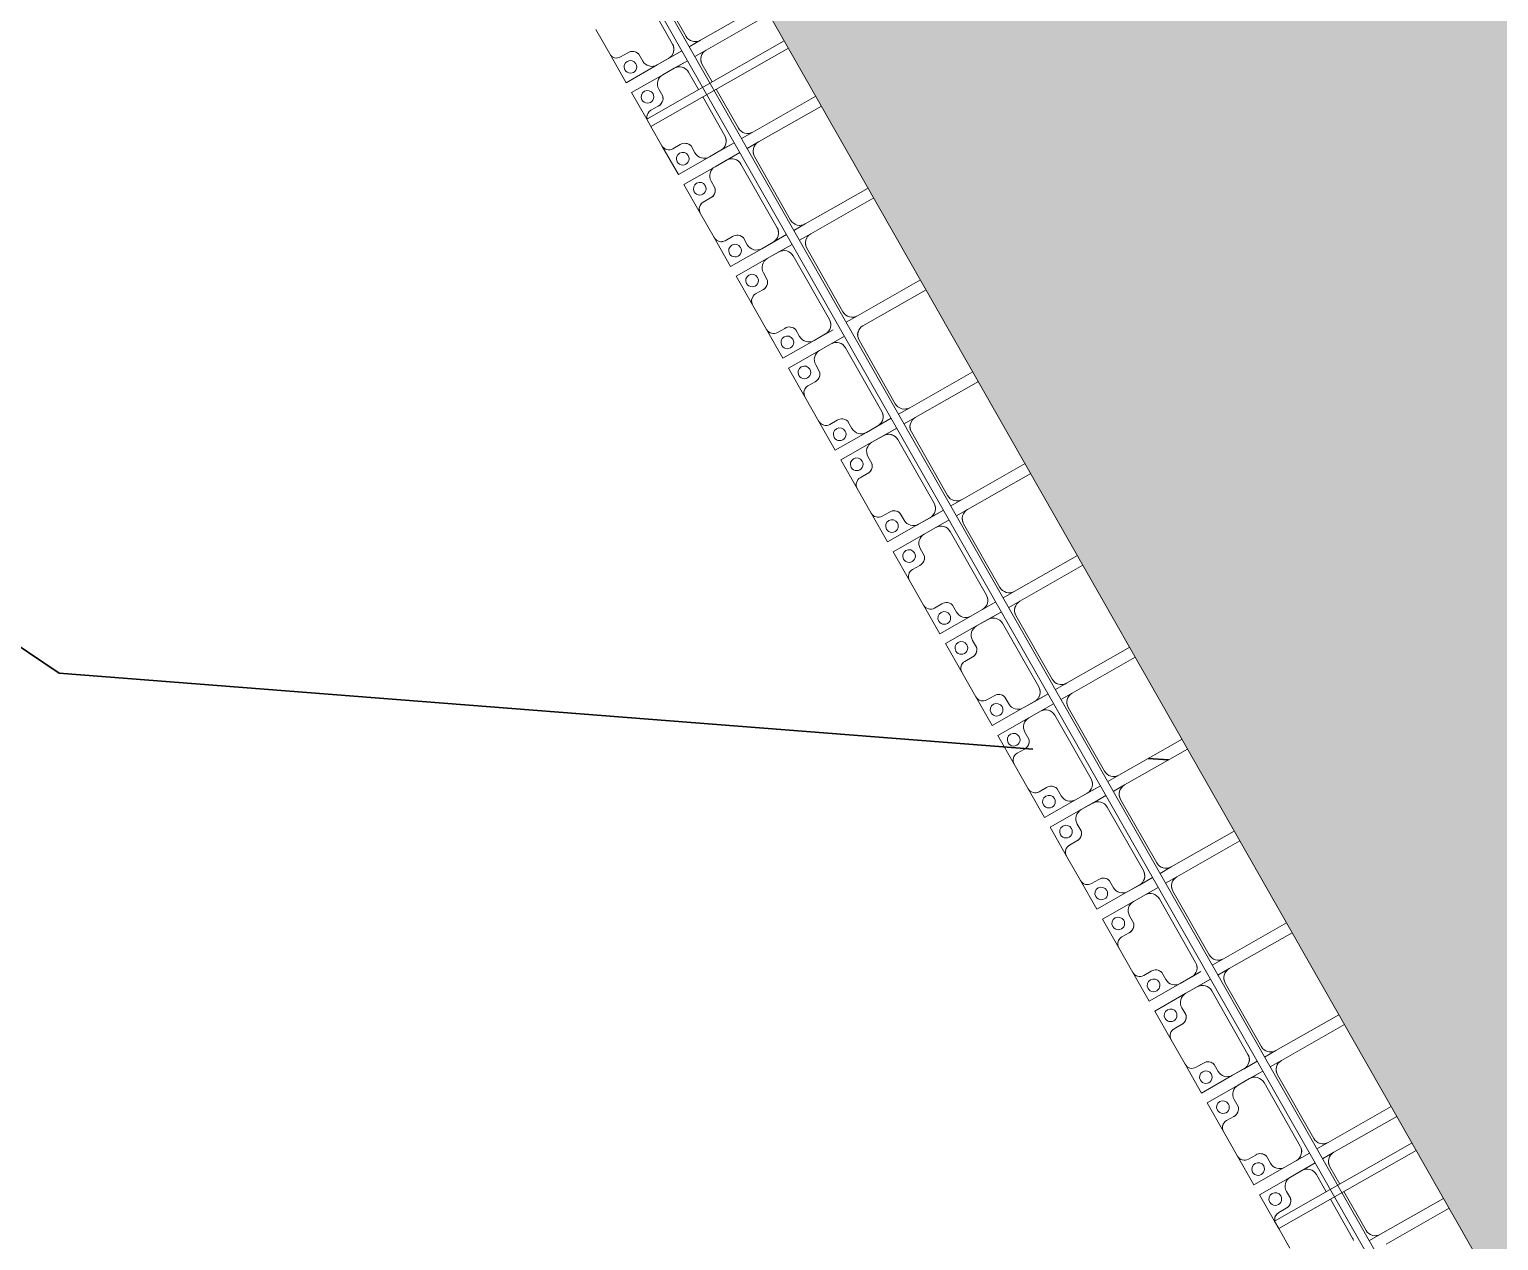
# Model space of a CAD drawing. Header units: millimetres. Extents: x -861324 to 439029, y -308065 to 694685.
# Drawn here: x -194340 to -187390, y -82462 to -76733 of the extents above; entities that cross this region are included whole.
import ezdxf

# ---------------------------------------------------------------- set-up
doc = ezdxf.new("R2010")
doc.units = ezdxf.units.MM
for name, color, linetype, lineweight in [('A-DETL-GENF', 92, 'Continuous', 9), ('A-DETL-THIN', 151, 'Continuous', 9), ('A-GENM', 13, 'Continuous', 9), ('C-TOPO-MAJR', 7, 'Continuous', 35), ('S-BEAM', 12, 'Continuous', 9)]:
    doc.layers.add(name, color=color, linetype=linetype, lineweight=lineweight)

# ---------------------------------------------------------------- blocks, each defined once
blk = doc.blocks.new('Dai phaodi lai - DẢI PHAO ĐI LẠI-25020-BỐ TRÍ BÈ PIN HỒ BẢN MÒNG')
at = {"layer": 'A-GENM', "color": 7}
for p, q in [((68776.8, 0), (68776.8, -343.3)), ((69223.2, -343.3), (69223.2, 0)), ((70276.8, 0), (70276.8, -343.3)), ((70723.2, -343.3), (70723.2, 0)), ((71776.8, 0), (71776.8, -343.3)), ((72223.2, -343.3), (72223.2, 0)), ((72276.8, 0), (72276.8, -343.3)), ((73723.2, -343.3), (73723.2, 0)), ((68223.2, -343.3), (68223.2, 0)), ((68276.8, 0), (68276.8, -343.3)), ((68723.2, -343.3), (68723.2, 0)), ((69276.8, 0), (69276.8, -343.3)), ((69723.2, -343.3), (69723.2, 0)), ((69776.8, 0), (69776.8, -343.3)), ((70223.2, -343.3), (70223.2, 0)), ((70776.8, 0), (70776.8, -343.3)), ((71223.2, -343.3), (71223.2, 0)), ((71276.8, 0), (71276.8, -343.3)), ((71723.2, -343.3), (71723.2, 0)), ((72723.2, -343.3), (72723.2, 0)), ((72776.8, 0), (72776.8, -343.3)), ((73223.2, -343.3), (73223.2, 0)), ((73276.8, 0), (73276.8, -343.3)), ((73776.8, 0), (73776.8, -343.3)), ((74223.2, -343.3), (74223.2, 0)), ((74276.8, 0), (74276.8, -343.3)), ((74723.2, -343.3), (74723.2, 0)), ((74776.8, 0), (74776.8, -343.3)), ((68223.2, -343.3), (68223.2, -404.5)), ((68276.8, -404.5), (68276.8, -343.3)), ((68723.2, -343.3), (68723.2, -404.5)), ((68776.8, -404.5), (68776.8, -343.3)), ((69223.2, -343.3), (69223.2, -404.5)), ((69276.8, -404.5), (69276.8, -343.3)), ((69723.2, -343.3), (69723.2, -404.5)), ((70223.2, -343.3), (70223.2, -404.5)), ((70276.8, -404.5), (70276.8, -343.3)), ((70723.2, -343.3), (70723.2, -404.5)), ((70776.8, -404.5), (70776.8, -343.3)), ((71223.2, -343.3), (71223.2, -404.5)), ((71276.8, -404.5), (71276.8, -343.3)), ((71723.2, -343.3), (71723.2, -404.5)), ((71776.8, -404.5), (71776.8, -343.3)), ((72223.2, -343.3), (72223.2, -404.5)), ((72276.8, -404.5), (72276.8, -343.3)), ((72723.2, -343.3), (72723.2, -404.5)), ((72776.8, -404.5), (72776.8, -343.3)), ((73223.2, -343.3), (73223.2, -404.5)), ((73276.8, -404.5), (73276.8, -343.3)), ((73723.2, -343.3), (73723.2, -404.5)), ((73776.8, -404.5), (73776.8, -343.3)), ((74223.2, -343.3), (74223.2, -404.5)), ((74276.8, -404.5), (74276.8, -343.3)), ((74723.2, -343.3), (74723.2, -403.3)), ((67826.8, -393.3), (68173.2, -393.3)), ((68326.8, -393.3), (68421.5, -393.3)), ((68461.5, -393.3), (68673.2, -393.3)), ((68826.8, -393.3), (69173.2, -393.3)), ((69326.8, -393.3), (69673.2, -393.3)), ((69826.8, -393.3), (70173.2, -393.3)), ((70326.8, -393.3), (70673.2, -393.3)), ((70826.8, -393.3), (71173.2, -393.3)), ((71326.8, -393.3), (71673.2, -393.3)), ((71826.8, -393.3), (72173.2, -393.3)), ((72326.8, -393.3), (72673.2, -393.3)), ((72826.8, -393.3), (73173.2, -393.3)), ((73326.8, -393.3), (73673.2, -393.3)), ((73826.8, -393.3), (74173.2, -393.3)), ((74326.8, -393.3), (74421.5, -393.3)), ((74461.5, -393.3), (74673.2, -393.3)), ((68173.2, -466.7), (67826.8, -466.7)), ((68223.2, -444.5), (68223.2, -516.7)), ((68276.8, -516.7), (68276.8, -444.5)), ((68421.5, -466.7), (68326.8, -466.7)), ((68673.2, -466.7), (68461.5, -466.7)), ((68723.2, -444.5), (68723.2, -516.7)), ((68776.8, -516.7), (68776.8, -444.5)), ((69173.2, -466.7), (68826.8, -466.7)), ((69223.2, -444.5), (69223.2, -516.7)), ((69276.8, -516.7), (69276.8, -444.5)), ((69673.2, -466.7), (69326.8, -466.7)), ((69776.8, -516.7), (69776.8, -444.5)), ((70173.2, -466.7), (69826.8, -466.7)), ((70223.2, -444.5), (70223.2, -516.7)), ((70276.8, -516.7), (70276.8, -444.5)), ((70673.2, -466.7), (70326.8, -466.7)), ((70723.2, -444.5), (70723.2, -516.7)), ((70776.8, -516.7), (70776.8, -444.5)), ((71173.2, -466.7), (70826.8, -466.7)), ((71223.2, -444.5), (71223.2, -516.7)), ((71276.8, -516.7), (71276.8, -444.5)), ((71673.2, -466.7), (71326.8, -466.7)), ((71723.2, -444.5), (71723.2, -516.7)), ((71776.8, -516.7), (71776.8, -444.5)), ((72173.2, -466.7), (71826.8, -466.7)), ((72223.2, -444.5), (72223.2, -516.7)), ((72276.8, -516.7), (72276.8, -444.5)), ((72673.2, -466.7), (72326.8, -466.7)), ((72723.2, -444.5), (72723.2, -516.7)), ((72776.8, -516.7), (72776.8, -444.5)), ((73173.2, -466.7), (72826.8, -466.7)), ((73223.2, -466.4), (73223.2, -516.7)), ((73276.8, -516.7), (73276.8, -444.5)), ((73673.2, -466.7), (73326.8, -466.7)), ((73723.2, -444.5), (73723.2, -516.7)), ((73776.8, -516.7), (73776.8, -444.5)), ((74173.2, -466.7), (73826.8, -466.7)), ((74223.2, -444.5), (74223.2, -516.7)), ((74276.8, -516.7), (74276.8, -444.5)), ((74421.5, -466.7), (74326.8, -466.7)), ((74673.2, -466.7), (74461.5, -466.7)), ((68223.2, -579.3), (68223.2, -516.7)), ((68276.8, -516.7), (68276.8, -579.3)), ((68723.2, -579.3), (68723.2, -516.7)), ((68776.8, -516.7), (68776.8, -579.3)), ((69223.2, -579.3), (69223.2, -516.7)), ((69276.8, -516.7), (69276.8, -579.3)), ((69723.2, -579.3), (69723.2, -516.7)), ((69776.8, -516.7), (69776.8, -579.3)), ((70223.2, -579.3), (70223.2, -516.7)), ((70276.8, -516.7), (70276.8, -579.3)), ((70723.2, -579.3), (70723.2, -516.7)), ((70776.8, -516.7), (70776.8, -579.3)), ((71223.2, -579.3), (71223.2, -516.7)), ((71276.8, -516.7), (71276.8, -579.3)), ((71723.2, -579.3), (71723.2, -516.7)), ((71776.8, -516.7), (71776.8, -579.3)), ((72223.2, -579.3), (72223.2, -516.7)), ((72276.8, -516.7), (72276.8, -579.3)), ((72723.2, -579.3), (72723.2, -516.7)), ((72776.8, -516.7), (72776.8, -579.3)), ((73223.2, -579.3), (73223.2, -516.7)), ((73276.8, -516.7), (73276.8, -579.3)), ((73723.2, -579.3), (73723.2, -516.7)), ((73776.8, -516.7), (73776.8, -579.3)), ((74223.2, -579.3), (74223.2, -516.7)), ((74276.8, -516.7), (74276.8, -579.3)), ((68104.9, -710.4), (68104.9, -670.7)), ((68135.7, -629.3), (68173.2, -629.3)), ((68326.8, -629.3), (68364.3, -629.3)), ((68395.1, -670.7), (68395.1, -710.4)), ((68604.9, -710.4), (68604.9, -670.7)), ((68635.7, -629.3), (68673.2, -629.3)), ((68826.8, -629.3), (68864.3, -629.3)), ((68895.1, -670.7), (68895.1, -710.4)), ((69104.9, -710.4), (69104.9, -670.7)), ((69135.7, -629.3), (69173.2, -629.3)), ((69326.8, -629.3), (69364.3, -629.3)), ((69395.1, -670.7), (69395.1, -710.4)), ((69604.9, -710.4), (69604.9, -670.7)), ((69635.8, -629.3), (69673.2, -629.3)), ((69826.8, -629.3), (69864.3, -629.3)), ((69895.1, -670.7), (69895.1, -710.4)), ((70104.9, -710.4), (70104.9, -670.7)), ((70135.7, -629.3), (70173.2, -629.3)), ((70326.8, -629.3), (70364.3, -629.3)), ((70395.1, -670.7), (70395.1, -710.4)), ((70604.9, -710.4), (70604.9, -670.7)), ((70635.7, -629.3), (70673.2, -629.3)), ((70826.8, -629.3), (70864.3, -629.3)), ((70895.1, -670.7), (70895.1, -710.4)), ((71104.9, -710.4), (71104.9, -670.7)), ((71135.7, -629.3), (71173.2, -629.3)), ((71326.8, -629.3), (71364.3, -629.3)), ((71395.1, -670.7), (71395.1, -710.4)), ((71604.9, -710.4), (71604.9, -670.7)), ((71635.7, -629.3), (71673.2, -629.3)), ((71826.8, -629.3), (71864.3, -629.3)), ((71895.1, -670.7), (71895.1, -710.4)), ((72104.9, -710.4), (72104.9, -670.7)), ((72135.7, -629.3), (72173.2, -629.3)), ((72326.8, -629.3), (72364.3, -629.3)), ((72395.1, -670.7), (72395.1, -710.4)), ((72604.9, -710.4), (72604.9, -670.7)), ((72635.7, -629.3), (72673.2, -629.3)), ((72826.8, -629.3), (72864.3, -629.3)), ((72895.1, -670.7), (72895.1, -710.4)), ((73104.9, -710.4), (73104.9, -670.7)), ((73135.7, -629.3), (73173.2, -629.3)), ((73326.8, -629.3), (73364.3, -629.3)), ((73395.1, -670.7), (73395.1, -710.4)), ((73604.9, -710.4), (73604.9, -670.7)), ((73635.7, -629.3), (73673.2, -629.3)), ((73826.8, -629.3), (73864.3, -629.3)), ((73895.1, -670.7), (73895.1, -710.4)), ((74104.9, -710.4), (74104.9, -670.7)), ((74135.7, -629.3), (74173.2, -629.3)), ((74326.8, -629.3), (74364.3, -629.3)), ((74395.1, -670.7), (74395.1, -710.4)), ((67933.1, -748.4), (68066.9, -748.4)), ((68461.5, -748.4), (68566.9, -748.4)), ((68933.1, -748.4), (69066.9, -748.4)), ((69433.1, -748.4), (69566.9, -748.4)), ((69933.1, -748.4), (70066.9, -748.4)), ((70433.1, -748.4), (70566.9, -748.4)), ((70933.1, -748.4), (71066.9, -748.4)), ((71433.1, -748.4), (71566.9, -748.4)), ((71933.1, -748.4), (72066.9, -748.4)), ((72433.1, -748.4), (72566.9, -748.4)), ((72933.1, -748.4), (73066.9, -748.4)), ((73433.1, -748.4), (73566.9, -748.4)), ((73933.1, -748.4), (74066.9, -748.4)), ((74461.5, -748.4), (74566.9, -748.4))]:
    blk.add_line(p, q, dxfattribs=at)
at = {"layer": 'A-GENM', "color": 9}
for p, q in [((68223.2, -343.3), (68223.2, -404.5)), ((68276.8, -404.5), (68276.8, -343.3)), ((68723.2, -343.3), (68723.2, -404.5)), ((68776.8, -404.5), (68776.8, -343.3)), ((69223.2, -343.3), (69223.2, -404.5)), ((69276.8, -404.5), (69276.8, -343.3)), ((69723.2, -343.3), (69723.2, -404.5)), ((70223.2, -343.3), (70223.2, -404.5)), ((70276.8, -404.5), (70276.8, -343.3)), ((70723.2, -343.3), (70723.2, -404.5)), ((70776.8, -404.5), (70776.8, -343.3)), ((71223.2, -343.3), (71223.2, -404.5)), ((71276.8, -404.5), (71276.8, -343.3)), ((71723.2, -343.3), (71723.2, -404.5)), ((71776.8, -404.5), (71776.8, -343.3)), ((72223.2, -343.3), (72223.2, -404.5)), ((72276.8, -404.5), (72276.8, -343.3)), ((72723.2, -343.3), (72723.2, -404.5)), ((72776.8, -404.5), (72776.8, -343.3)), ((73223.2, -343.3), (73223.2, -404.5)), ((73276.8, -404.5), (73276.8, -343.3)), ((73723.2, -343.3), (73723.2, -404.5)), ((73776.8, -404.5), (73776.8, -343.3)), ((74223.2, -343.3), (74223.2, -404.5)), ((74276.8, -404.5), (74276.8, -343.3)), ((74723.2, -343.3), (74723.2, -403.3)), ((68223.2, -444.5), (68223.2, -579.3)), ((68276.8, -579.3), (68276.8, -444.5)), ((68723.2, -444.5), (68723.2, -579.3)), ((68776.8, -579.3), (68776.8, -444.5)), ((69223.2, -444.5), (69223.2, -579.3)), ((69276.8, -579.3), (69276.8, -444.5)), ((69723.2, -475.7), (69723.2, -579.3)), ((69776.8, -579.3), (69776.8, -444.5)), ((70223.2, -444.5), (70223.2, -579.3)), ((70276.8, -579.3), (70276.8, -444.5)), ((70723.2, -444.5), (70723.2, -579.3)), ((70776.8, -579.3), (70776.8, -444.5)), ((71223.2, -444.5), (71223.2, -579.3)), ((71276.8, -579.3), (71276.8, -444.5)), ((71723.2, -444.5), (71723.2, -579.3)), ((71776.8, -579.3), (71776.8, -444.5)), ((72223.2, -444.5), (72223.2, -579.3)), ((72276.8, -579.3), (72276.8, -444.5)), ((72723.2, -444.5), (72723.2, -579.3)), ((72776.8, -579.3), (72776.8, -444.5)), ((73223.2, -466.4), (73223.2, -579.3)), ((73276.8, -579.3), (73276.8, -444.5)), ((73723.2, -444.5), (73723.2, -579.3)), ((73776.8, -579.3), (73776.8, -444.5)), ((74223.2, -444.5), (74223.2, -579.3)), ((74276.8, -579.3), (74276.8, -444.5)), ((68223.2, -579.3), (68223.2, -748.4)), ((68223.2, -748.4), (68223.2, -579.3)), ((68276.8, -748.4), (68276.8, -579.3)), ((68276.8, -579.3), (68276.8, -748.4)), ((68723.2, -579.3), (68723.2, -748.4)), ((68723.2, -748.4), (68723.2, -579.3)), ((68776.8, -748.4), (68776.8, -579.3)), ((68776.8, -579.3), (68776.8, -748.4)), ((69223.2, -579.3), (69223.2, -748.4)), ((69223.2, -748.4), (69223.2, -579.3)), ((69276.8, -748.4), (69276.8, -579.3)), ((69276.8, -579.3), (69276.8, -748.4)), ((69723.2, -579.3), (69723.2, -748.4)), ((69723.2, -748.4), (69723.2, -579.3)), ((69776.8, -748.4), (69776.8, -579.3)), ((69776.8, -579.3), (69776.8, -748.4)), ((70223.2, -579.3), (70223.2, -748.4)), ((70223.2, -748.4), (70223.2, -579.3)), ((70276.8, -748.4), (70276.8, -579.3)), ((70276.8, -579.3), (70276.8, -748.4)), ((70723.2, -579.3), (70723.2, -748.4)), ((70723.2, -748.4), (70723.2, -579.3)), ((70776.8, -748.4), (70776.8, -579.3)), ((70776.8, -579.3), (70776.8, -748.4)), ((71223.2, -579.3), (71223.2, -748.4)), ((71223.2, -748.4), (71223.2, -579.3)), ((71276.8, -748.4), (71276.8, -579.3)), ((71276.8, -579.3), (71276.8, -748.4)), ((71723.2, -579.3), (71723.2, -748.4)), ((71723.2, -748.4), (71723.2, -579.3)), ((71776.8, -748.4), (71776.8, -579.3)), ((71776.8, -579.3), (71776.8, -748.4)), ((72223.2, -579.3), (72223.2, -748.4)), ((72223.2, -748.4), (72223.2, -579.3)), ((72276.8, -748.4), (72276.8, -579.3)), ((72276.8, -579.3), (72276.8, -748.4)), ((72723.2, -579.3), (72723.2, -748.4)), ((72723.2, -748.4), (72723.2, -579.3)), ((72776.8, -748.4), (72776.8, -579.3)), ((72776.8, -579.3), (72776.8, -748.4)), ((73223.2, -579.3), (73223.2, -748.4)), ((73223.2, -748.4), (73223.2, -579.3)), ((73276.8, -748.4), (73276.8, -579.3)), ((73276.8, -579.3), (73276.8, -748.4)), ((73723.2, -579.3), (73723.2, -748.4)), ((73723.2, -748.4), (73723.2, -579.3)), ((73776.8, -748.4), (73776.8, -579.3)), ((73776.8, -579.3), (73776.8, -748.4)), ((74223.2, -579.3), (74223.2, -748.4)), ((74223.2, -748.4), (74223.2, -579.3)), ((74276.8, -748.4), (74276.8, -579.3)), ((74276.8, -579.3), (74276.8, -748.4)), ((68104.9, -670.7), (68104.9, -710.4)), ((68104.9, -670.7), (68104.9, -710.4)), ((68104.9, -710.4), (68104.9, -670.7)), ((68173.2, -629.3), (68135.7, -629.3)), ((68173.2, -629.3), (68135.7, -629.3)), ((68135.7, -629.3), (68173.2, -629.3)), ((68364.3, -629.3), (68326.8, -629.3)), ((68364.3, -629.3), (68326.8, -629.3)), ((68326.8, -629.3), (68364.3, -629.3)), ((68604.9, -670.7), (68604.9, -710.4)), ((68604.9, -670.7), (68604.9, -710.4)), ((68604.9, -710.4), (68604.9, -670.7)), ((68673.2, -629.3), (68635.7, -629.3)), ((68673.2, -629.3), (68635.7, -629.3)), ((68635.7, -629.3), (68673.2, -629.3)), ((68864.3, -629.3), (68826.8, -629.3)), ((68864.3, -629.3), (68826.8, -629.3)), ((68826.8, -629.3), (68864.3, -629.3)), ((69104.9, -670.7), (69104.9, -710.4)), ((69104.9, -670.7), (69104.9, -710.4)), ((69104.9, -710.4), (69104.9, -670.7)), ((69173.2, -629.3), (69135.7, -629.3)), ((69173.2, -629.3), (69135.7, -629.3)), ((69135.7, -629.3), (69173.2, -629.3)), ((69364.3, -629.3), (69326.8, -629.3)), ((69364.3, -629.3), (69326.8, -629.3)), ((69326.8, -629.3), (69364.3, -629.3)), ((69604.9, -683.5), (69604.9, -710.4)), ((69604.9, -683.5), (69604.9, -710.4)), ((69604.9, -710.4), (69604.9, -683.5)), ((69673.2, -629.3), (69635.8, -629.3)), ((69673.2, -629.3), (69635.8, -629.3)), ((69635.8, -629.3), (69673.2, -629.3)), ((69864.3, -629.3), (69826.8, -629.3)), ((69864.3, -629.3), (69826.8, -629.3)), ((69826.8, -629.3), (69864.3, -629.3)), ((70104.9, -670.7), (70104.9, -710.4)), ((70104.9, -670.7), (70104.9, -710.4)), ((70104.9, -710.4), (70104.9, -670.7)), ((70173.2, -629.3), (70135.7, -629.3)), ((70173.2, -629.3), (70135.7, -629.3)), ((70135.7, -629.3), (70173.2, -629.3)), ((70364.3, -629.3), (70326.8, -629.3)), ((70364.3, -629.3), (70326.8, -629.3)), ((70326.8, -629.3), (70364.3, -629.3)), ((70604.9, -670.7), (70604.9, -710.4)), ((70604.9, -670.7), (70604.9, -710.4)), ((70604.9, -710.4), (70604.9, -670.7)), ((70673.2, -629.3), (70635.7, -629.3)), ((70673.2, -629.3), (70635.7, -629.3)), ((70635.7, -629.3), (70673.2, -629.3)), ((70864.3, -629.3), (70826.8, -629.3)), ((70864.3, -629.3), (70826.8, -629.3)), ((70826.8, -629.3), (70864.3, -629.3)), ((71104.9, -670.7), (71104.9, -710.4)), ((71104.9, -670.7), (71104.9, -710.4)), ((71104.9, -710.4), (71104.9, -670.7)), ((71173.2, -629.3), (71135.7, -629.3)), ((71173.2, -629.3), (71135.7, -629.3)), ((71135.7, -629.3), (71173.2, -629.3)), ((71364.3, -629.3), (71326.8, -629.3)), ((71364.3, -629.3), (71326.8, -629.3)), ((71326.8, -629.3), (71364.3, -629.3)), ((71604.9, -670.7), (71604.9, -710.4)), ((71604.9, -670.7), (71604.9, -710.4)), ((71604.9, -710.4), (71604.9, -670.7)), ((71673.2, -629.3), (71635.7, -629.3)), ((71673.2, -629.3), (71635.7, -629.3)), ((71635.7, -629.3), (71673.2, -629.3)), ((71864.3, -629.3), (71826.8, -629.3)), ((71864.3, -629.3), (71826.8, -629.3)), ((71826.8, -629.3), (71864.3, -629.3)), ((72104.9, -670.7), (72104.9, -710.4)), ((72104.9, -670.7), (72104.9, -710.4)), ((72104.9, -710.4), (72104.9, -670.7)), ((72173.2, -629.3), (72135.7, -629.3)), ((72173.2, -629.3), (72135.7, -629.3)), ((72135.7, -629.3), (72173.2, -629.3)), ((72364.3, -629.3), (72326.8, -629.3)), ((72364.3, -629.3), (72326.8, -629.3)), ((72326.8, -629.3), (72364.3, -629.3)), ((72604.9, -670.7), (72604.9, -710.4)), ((72604.9, -670.7), (72604.9, -710.4)), ((72604.9, -710.4), (72604.9, -670.7)), ((72673.2, -629.3), (72635.7, -629.3)), ((72673.2, -629.3), (72635.7, -629.3)), ((72635.7, -629.3), (72673.2, -629.3)), ((72864.3, -629.3), (72826.8, -629.3)), ((72864.3, -629.3), (72826.8, -629.3)), ((72826.8, -629.3), (72864.3, -629.3)), ((73104.9, -670.7), (73104.9, -710.4)), ((73104.9, -670.7), (73104.9, -710.4)), ((73104.9, -710.4), (73104.9, -670.7)), ((73173.2, -629.3), (73135.7, -629.3)), ((73173.2, -629.3), (73135.7, -629.3)), ((73135.7, -629.3), (73173.2, -629.3)), ((73364.3, -629.3), (73326.8, -629.3)), ((73364.3, -629.3), (73326.8, -629.3)), ((73326.8, -629.3), (73364.3, -629.3)), ((73604.9, -683.8), (73604.9, -710.4)), ((73604.9, -683.8), (73604.9, -710.4)), ((73604.9, -710.4), (73604.9, -683.8)), ((73673.2, -629.3), (73635.7, -629.3)), ((73673.2, -629.3), (73635.7, -629.3)), ((73635.7, -629.3), (73673.2, -629.3)), ((73864.3, -629.3), (73826.8, -629.3)), ((73864.3, -629.3), (73826.8, -629.3)), ((73826.8, -629.3), (73864.3, -629.3)), ((74104.9, -670.7), (74104.9, -710.4)), ((74104.9, -670.7), (74104.9, -710.4)), ((74104.9, -710.4), (74104.9, -670.7)), ((74173.2, -629.3), (74135.7, -629.3)), ((74173.2, -629.3), (74135.7, -629.3)), ((74135.7, -629.3), (74173.2, -629.3)), ((74364.3, -629.3), (74326.8, -629.3)), ((74364.3, -629.3), (74326.8, -629.3)), ((74326.8, -629.3), (74364.3, -629.3)), ((68223.2, -748.4), (68066.9, -748.4)), ((68066.9, -748.4), (68223.2, -748.4)), ((68421.5, -748.4), (68276.8, -748.4)), ((68276.8, -748.4), (68421.5, -748.4)), ((68723.2, -748.4), (68566.9, -748.4)), ((68566.9, -748.4), (68723.2, -748.4)), ((68933.1, -748.4), (68776.8, -748.4)), ((68776.8, -748.4), (68933.1, -748.4)), ((69223.2, -748.4), (69066.9, -748.4)), ((69066.9, -748.4), (69223.2, -748.4)), ((69433.1, -748.4), (69276.8, -748.4)), ((69276.8, -748.4), (69433.1, -748.4)), ((69723.2, -748.4), (69566.9, -748.4)), ((69566.9, -748.4), (69723.2, -748.4)), ((69933.1, -748.4), (69776.8, -748.4)), ((69776.8, -748.4), (69933.1, -748.4)), ((70223.2, -748.4), (70066.9, -748.4)), ((70066.9, -748.4), (70223.2, -748.4)), ((70433.1, -748.4), (70276.8, -748.4)), ((70276.8, -748.4), (70433.1, -748.4)), ((70723.2, -748.4), (70566.9, -748.4)), ((70566.9, -748.4), (70723.2, -748.4)), ((70933.1, -748.4), (70776.8, -748.4)), ((70776.8, -748.4), (70933.1, -748.4)), ((71223.2, -748.4), (71066.9, -748.4)), ((71066.9, -748.4), (71223.2, -748.4)), ((71433.1, -748.4), (71276.8, -748.4)), ((71276.8, -748.4), (71433.1, -748.4)), ((71723.2, -748.4), (71566.9, -748.4)), ((71566.9, -748.4), (71723.2, -748.4)), ((71933.1, -748.4), (71776.8, -748.4)), ((71776.8, -748.4), (71933.1, -748.4)), ((72223.2, -748.4), (72066.9, -748.4)), ((72066.9, -748.4), (72223.2, -748.4)), ((72433.1, -748.4), (72276.8, -748.4)), ((72276.8, -748.4), (72433.1, -748.4)), ((72723.2, -748.4), (72566.9, -748.4)), ((72566.9, -748.4), (72723.2, -748.4)), ((72933.1, -748.4), (72776.8, -748.4)), ((72776.8, -748.4), (72933.1, -748.4)), ((73223.2, -748.4), (73066.9, -748.4)), ((73066.9, -748.4), (73223.2, -748.4)), ((73433.1, -748.4), (73276.8, -748.4)), ((73276.8, -748.4), (73433.1, -748.4)), ((73723.2, -748.4), (73566.9, -748.4)), ((73566.9, -748.4), (73723.2, -748.4)), ((73933.1, -748.4), (73776.8, -748.4)), ((73776.8, -748.4), (73933.1, -748.4)), ((74223.2, -748.4), (74066.9, -748.4)), ((74066.9, -748.4), (74223.2, -748.4)), ((74421.5, -748.4), (74276.8, -748.4)), ((74276.8, -748.4), (74421.5, -748.4))]:
    blk.add_line(p, q, dxfattribs=at)
at = {"layer": 'A-GENM', "color": 7}
for centre, radius, start, end in [((68173.2, -343.3), 50, 270, 0), ((68173.2, -343.3), 50, 300, 0), ((68326.8, -343.3), 50, 180, 270), ((68673.2, -343.3), 50, 270, 0), ((68673.2, -343.3), 50, 300, 0), ((68826.8, -343.3), 50, 180, 270), ((69173.2, -343.3), 50, 270, 0), ((69173.2, -343.3), 50, 300, 0), ((69326.8, -343.3), 50, 180, 270), ((69673.2, -343.3), 50, 270, 0), ((69673.2, -343.3), 50, 300, 0), ((69826.8, -343.3), 50, 180, 270), ((70173.2, -343.3), 50, 270, 0), ((70173.2, -343.3), 50, 300, 0), ((70326.8, -343.3), 50, 180, 270), ((70673.2, -343.3), 50, 270, 0), ((70673.2, -343.3), 50, 300, 0), ((70826.8, -343.3), 50, 180, 270), ((71173.2, -343.3), 50, 270, 0), ((71173.2, -343.3), 50, 300, 0), ((71326.8, -343.3), 50, 180, 270), ((71673.2, -343.3), 50, 270, 0), ((71673.2, -343.3), 50, 300, 0), ((71826.8, -343.3), 50, 180, 270), ((72173.2, -343.3), 50, 270, 0), ((72173.2, -343.3), 50, 300, 0), ((72326.8, -343.3), 50, 180, 270), ((72673.2, -343.3), 50, 270, 0), ((72673.2, -343.3), 50, 300, 0), ((72826.8, -343.3), 50, 180, 270), ((73173.2, -343.3), 50, 270, 0), ((73173.2, -343.3), 50, 300, 0), ((73326.8, -343.3), 50, 180, 270), ((73673.2, -343.3), 50, 270, 0), ((73673.2, -343.3), 50, 300, 0), ((73826.8, -343.3), 50, 180, 270), ((74173.2, -343.3), 50, 270, 0), ((74173.2, -343.3), 50, 300, 0), ((74326.8, -343.3), 50, 180, 270), ((74673.2, -343.3), 50, 270, 0), ((74673.2, -343.3), 50, 300, 0), ((68326.8, -343.3), 50, 210, 270), ((68826.8, -343.3), 50, 210, 270), ((69326.8, -343.3), 50, 210, 270), ((69826.8, -343.3), 50, 211.01962, 270), ((70326.8, -343.3), 50, 210, 270), ((70826.8, -343.3), 50, 210, 270), ((71326.8, -343.3), 50, 210, 270), ((71826.8, -343.3), 50, 210, 270), ((72326.8, -343.3), 50, 210, 270), ((72826.8, -343.3), 50, 210, 270), ((73326.8, -343.3), 50, 210, 270), ((73826.8, -343.3), 50, 210, 270), ((74326.8, -343.3), 50, 210, 270), ((68173.2, -516.7), 50, 360, 90), ((68173.2, -516.7), 50, 30, 90), ((68326.8, -516.7), 50, 90, 180), ((68326.8, -516.7), 50, 120, 180), ((68673.2, -516.7), 50, 360, 90), ((68673.2, -516.7), 50, 30, 90), ((68826.8, -516.7), 50, 90, 180), ((68826.8, -516.7), 50, 120, 180), ((69173.2, -516.7), 50, 360, 90), ((69173.2, -516.7), 50, 30, 90), ((69326.8, -516.7), 50, 90, 180), ((69326.8, -516.7), 50, 120, 180), ((69673.2, -516.7), 50, 360, 90), ((69673.2, -516.7), 50, 30, 90), ((69826.8, -516.7), 50, 90, 180), ((69826.8, -516.7), 50, 120, 180), ((70173.2, -516.7), 50, 360, 90), ((70173.2, -516.7), 50, 30, 90), ((70326.8, -516.7), 50, 90, 180), ((70326.8, -516.7), 50, 120, 180), ((70673.2, -516.7), 50, 360, 90), ((70673.2, -516.7), 50, 30, 90), ((70826.8, -516.7), 50, 90, 180), ((70826.8, -516.7), 50, 120, 180), ((71173.2, -516.7), 50, 360, 90), ((71173.2, -516.7), 50, 30, 90), ((71326.8, -516.7), 50, 90, 180), ((71326.8, -516.7), 50, 120, 180), ((71673.2, -516.7), 50, 360, 90), ((71673.2, -516.7), 50, 30, 90), ((71826.8, -516.7), 50, 90, 180), ((71826.8, -516.7), 50, 120, 180), ((72173.2, -516.7), 50, 360, 90), ((72173.2, -516.7), 50, 30, 90), ((72326.8, -516.7), 50, 90, 180), ((72326.8, -516.7), 50, 120, 180), ((72673.2, -516.7), 50, 360, 90), ((72673.2, -516.7), 50, 30, 90), ((72826.8, -516.7), 50, 90, 180), ((72826.8, -516.7), 50, 120, 180), ((73173.2, -516.7), 50, 360, 90), ((73173.2, -516.7), 50, 30, 90), ((73326.8, -516.7), 50, 90, 180), ((73326.8, -516.7), 50, 120, 180), ((73673.2, -516.7), 50, 360, 90), ((73673.2, -516.7), 50, 30, 90), ((73826.8, -516.7), 50, 90, 180), ((73826.8, -516.7), 50, 120, 180), ((74173.2, -516.7), 50, 360, 90), ((74173.2, -516.7), 50, 30, 90), ((74326.8, -516.7), 50, 90, 180), ((74326.8, -516.7), 50, 120, 180), ((74673.2, -516.7), 50, 75.00422, 90), ((74673.2, -516.7), 50, 75.00422, 90), ((68173.2, -579.3), 50, 270, 360), ((68326.8, -579.3), 50, 180, 270), ((68673.2, -579.3), 50, 270, 360), ((68826.8, -579.3), 50, 180, 270), ((69173.2, -579.3), 50, 270, 360), ((69326.8, -579.3), 50, 180, 270), ((69673.2, -579.3), 50, 270, 360), ((69826.8, -579.3), 50, 180, 270), ((70173.2, -579.3), 50, 270, 360), ((70326.8, -579.3), 50, 180, 270), ((70673.2, -579.3), 50, 270, 360), ((70826.8, -579.3), 50, 180, 270), ((71173.2, -579.3), 50, 270, 360), ((71326.8, -579.3), 50, 180, 270), ((71673.2, -579.3), 50, 270, 360), ((71826.8, -579.3), 50, 180, 270), ((72173.2, -579.3), 50, 270, 360), ((72326.8, -579.3), 50, 180, 270), ((72673.2, -579.3), 50, 270, 360), ((72826.8, -579.3), 50, 180, 270), ((73173.2, -579.3), 50, 270, 360), ((73326.8, -579.3), 50, 180, 270), ((73673.2, -579.3), 50, 270, 360), ((73826.8, -579.3), 50, 180, 270), ((74173.2, -579.3), 50, 270, 360), ((74326.8, -579.3), 50, 180, 270), ((68144.8, -668.2), 40, 103.18854, 183.50807), ((68355.2, -668.2), 40, 356.49193, 76.81146), ((68644.8, -668.2), 40, 103.18854, 183.50807), ((68855.2, -668.2), 40, 356.49193, 76.81146), ((69144.8, -668.2), 40, 103.18854, 183.50807), ((69355.2, -668.2), 40, 356.49193, 76.81146), ((69644.8, -668.2), 40, 103.18854, 183.50807), ((69855.2, -668.2), 40, 356.49193, 76.81146), ((70144.8, -668.2), 40, 103.18854, 183.50807), ((70355.2, -668.2), 40, 356.49193, 76.81146), ((70644.8, -668.2), 40, 103.18854, 183.50807), ((70855.2, -668.2), 40, 356.49193, 76.81146), ((71144.8, -668.2), 40, 103.18854, 183.50807), ((71355.2, -668.2), 40, 356.49193, 76.81146), ((71644.8, -668.2), 40, 103.18854, 183.50807), ((71855.2, -668.2), 40, 356.49193, 76.81146), ((72144.8, -668.2), 40, 103.18854, 183.50807), ((72355.2, -668.2), 40, 356.49193, 76.81146), ((72644.8, -668.2), 40, 103.18854, 183.50807), ((72855.2, -668.2), 40, 356.49193, 76.81146), ((73144.8, -668.2), 40, 103.18854, 183.50807), ((73355.2, -668.2), 40, 356.49193, 76.81146), ((73644.8, -668.2), 40, 103.18854, 183.50807), ((73855.2, -668.2), 40, 356.49193, 76.81146), ((74144.8, -668.2), 40, 103.18854, 183.50807), ((74355.2, -668.2), 40, 356.49193, 76.81146), ((68066.9, -710.4), 38, 270, 0), ((68433.1, -710.4), 38, 180, 255), ((68566.9, -710.4), 38, 270, 0), ((68933.1, -710.4), 38, 180, 270), ((69066.9, -710.4), 38, 270, 0), ((69433.1, -710.4), 38, 180, 270), ((69566.9, -710.4), 38, 270, 0), ((69933.1, -710.4), 38, 180, 270), ((70066.9, -710.4), 38, 270, 0), ((70433.1, -710.4), 38, 180, 270), ((70566.9, -710.4), 38, 270, 0), ((70933.1, -710.4), 38, 180, 270), ((71066.9, -710.4), 38, 270, 0), ((71433.1, -710.4), 38, 180, 270), ((71566.9, -710.4), 38, 270, 0), ((71933.1, -710.4), 38, 180, 270), ((72066.9, -710.4), 38, 270, 0), ((72433.1, -710.4), 38, 180, 270), ((72566.9, -710.4), 38, 270, 0), ((72933.1, -710.4), 38, 180, 270), ((73066.9, -710.4), 38, 270, 0), ((73433.1, -710.4), 38, 180, 270), ((73566.9, -710.4), 38, 270, 0), ((73933.1, -710.4), 38, 180, 270), ((74066.9, -710.4), 38, 270, 0), ((74433.1, -710.4), 38, 180, 255)]:
    blk.add_arc(centre, radius, start, end, dxfattribs=at)
at = {"layer": 'A-GENM', "color": 9}
for centre, radius, start, end in [((68173.2, -579.3), 50, 270, 360), ((68173.2, -579.3), 50, 270, 360), ((68173.2, -579.3), 50, 270, 360), ((68326.8, -579.3), 50, 180, 270), ((68326.8, -579.3), 50, 180, 270), ((68326.8, -579.3), 50, 180, 270), ((68673.2, -579.3), 50, 270, 360), ((68673.2, -579.3), 50, 270, 360), ((68673.2, -579.3), 50, 270, 360), ((68826.8, -579.3), 50, 180, 270), ((68826.8, -579.3), 50, 180, 270), ((68826.8, -579.3), 50, 180, 270), ((69173.2, -579.3), 50, 270, 360), ((69173.2, -579.3), 50, 270, 360), ((69173.2, -579.3), 50, 270, 360), ((69326.8, -579.3), 50, 180, 270), ((69326.8, -579.3), 50, 180, 270), ((69326.8, -579.3), 50, 180, 270), ((69673.2, -579.3), 50, 270, 360), ((69673.2, -579.3), 50, 270, 360), ((69673.2, -579.3), 50, 270, 360), ((69826.8, -579.3), 50, 180, 270), ((69826.8, -579.3), 50, 180, 270), ((69826.8, -579.3), 50, 180, 270), ((70173.2, -579.3), 50, 270, 360), ((70173.2, -579.3), 50, 270, 360), ((70173.2, -579.3), 50, 270, 360), ((70326.8, -579.3), 50, 180, 270), ((70326.8, -579.3), 50, 180, 270), ((70326.8, -579.3), 50, 180, 270), ((70673.2, -579.3), 50, 270, 360), ((70673.2, -579.3), 50, 270, 360), ((70673.2, -579.3), 50, 270, 360), ((70826.8, -579.3), 50, 180, 270), ((70826.8, -579.3), 50, 180, 270), ((70826.8, -579.3), 50, 180, 270), ((71173.2, -579.3), 50, 270, 360), ((71173.2, -579.3), 50, 270, 360), ((71173.2, -579.3), 50, 270, 360), ((71326.8, -579.3), 50, 180, 270), ((71326.8, -579.3), 50, 180, 270), ((71326.8, -579.3), 50, 180, 270), ((71673.2, -579.3), 50, 270, 360), ((71673.2, -579.3), 50, 270, 360), ((71673.2, -579.3), 50, 270, 360), ((71826.8, -579.3), 50, 180, 270), ((71826.8, -579.3), 50, 180, 270), ((71826.8, -579.3), 50, 180, 270), ((72173.2, -579.3), 50, 270, 360), ((72173.2, -579.3), 50, 270, 360), ((72173.2, -579.3), 50, 270, 360), ((72326.8, -579.3), 50, 180, 270), ((72326.8, -579.3), 50, 180, 270), ((72326.8, -579.3), 50, 180, 270), ((72673.2, -579.3), 50, 270, 360), ((72673.2, -579.3), 50, 270, 360), ((72673.2, -579.3), 50, 270, 360), ((72826.8, -579.3), 50, 180, 270), ((72826.8, -579.3), 50, 180, 270), ((72826.8, -579.3), 50, 180, 270), ((73173.2, -579.3), 50, 270, 360), ((73173.2, -579.3), 50, 270, 360), ((73173.2, -579.3), 50, 270, 360), ((73326.8, -579.3), 50, 180, 270), ((73326.8, -579.3), 50, 180, 270), ((73326.8, -579.3), 50, 180, 270), ((73673.2, -579.3), 50, 270, 360), ((73673.2, -579.3), 50, 270, 360), ((73673.2, -579.3), 50, 270, 360), ((73826.8, -579.3), 50, 180, 270), ((73826.8, -579.3), 50, 180, 270), ((73826.8, -579.3), 50, 180, 270), ((74173.2, -579.3), 50, 270, 360), ((74173.2, -579.3), 50, 270, 360), ((74173.2, -579.3), 50, 270, 360), ((74326.8, -579.3), 50, 180, 270), ((74326.8, -579.3), 50, 180, 270), ((74326.8, -579.3), 50, 180, 270), ((68144.8, -668.2), 40, 143.34831, 183.50807), ((68144.8, -668.2), 40, 143.34831, 183.50807), ((68144.8, -668.2), 40, 143.34831, 183.50807), ((68144.8, -668.2), 40, 103.18854, 129.96172), ((68144.8, -668.2), 40, 103.18854, 129.96172), ((68144.8, -668.2), 40, 103.18854, 129.96172), ((68168.4, -693.3), 30, 90, 270), ((68168.4, -693.3), 30, 90, 270), ((68168.4, -693.3), 30, 270, 90), ((68168.4, -693.3), 30, 270, 90), ((68331.6, -693.3), 30, 90, 270), ((68331.6, -693.3), 30, 90, 270), ((68331.6, -693.3), 30, 270, 90), ((68331.6, -693.3), 30, 270, 90), ((68355.2, -668.2), 40, 63.42487, 76.81146), ((68355.2, -668.2), 40, 63.42487, 76.81146), ((68355.2, -668.2), 40, 63.42487, 76.81146), ((68355.2, -668.2), 40, 356.49193, 50.03828), ((68355.2, -668.2), 40, 356.49193, 50.03828), ((68355.2, -668.2), 40, 356.49193, 50.03828), ((68644.8, -668.2), 40, 143.34831, 183.50807), ((68644.8, -668.2), 40, 143.34831, 183.50807), ((68644.8, -668.2), 40, 143.34831, 183.50807), ((68644.8, -668.2), 40, 103.18854, 129.96172), ((68644.8, -668.2), 40, 103.18854, 129.96172), ((68644.8, -668.2), 40, 103.18854, 129.96172), ((68668.4, -693.3), 30, 90, 270), ((68668.4, -693.3), 30, 90, 270), ((68668.4, -693.3), 30, 270, 90), ((68668.4, -693.3), 30, 270, 90), ((68831.6, -693.3), 30, 90, 270), ((68831.6, -693.3), 30, 90, 270), ((68831.6, -693.3), 30, 270, 90), ((68831.6, -693.3), 30, 270, 90), ((68855.2, -668.2), 40, 63.42487, 76.81146), ((68855.2, -668.2), 40, 63.42487, 76.81146), ((68855.2, -668.2), 40, 63.42487, 76.81146), ((68855.2, -668.2), 40, 356.49193, 50.03828), ((68855.2, -668.2), 40, 356.49193, 50.03828), ((68855.2, -668.2), 40, 356.49193, 50.03828), ((69144.8, -668.2), 40, 143.34831, 183.50807), ((69144.8, -668.2), 40, 143.34831, 183.50807), ((69144.8, -668.2), 40, 143.34831, 183.50807), ((69144.8, -668.2), 40, 103.18854, 129.96172), ((69144.8, -668.2), 40, 103.18854, 129.96172), ((69144.8, -668.2), 40, 103.18854, 129.96172), ((69168.4, -693.3), 30, 90, 270), ((69168.4, -693.3), 30, 90, 270), ((69168.4, -693.3), 30, 270, 90), ((69168.4, -693.3), 30, 270, 90), ((69331.6, -693.3), 30, 90, 270), ((69331.6, -693.3), 30, 90, 270), ((69331.6, -693.3), 30, 270, 90), ((69331.6, -693.3), 30, 270, 90), ((69355.2, -668.2), 40, 63.42487, 76.81146), ((69355.2, -668.2), 40, 63.42487, 76.81146), ((69355.2, -668.2), 40, 63.42487, 76.81146), ((69355.2, -668.2), 40, 356.49193, 50.03828), ((69355.2, -668.2), 40, 356.49193, 50.03828), ((69355.2, -668.2), 40, 356.49193, 50.03828), ((69644.8, -668.2), 40, 143.34831, 183.50807), ((69644.8, -668.2), 40, 143.34831, 183.50807), ((69644.8, -668.2), 40, 143.34831, 183.50807), ((69644.8, -668.2), 40, 103.18854, 129.96172), ((69644.8, -668.2), 40, 103.18854, 129.96172), ((69644.8, -668.2), 40, 103.18854, 129.96172), ((69668.4, -693.3), 30, 90, 270), ((69668.4, -693.3), 30, 90, 270), ((69668.4, -693.3), 30, 270, 90), ((69668.4, -693.3), 30, 270, 90), ((69831.6, -693.3), 30, 90, 270), ((69831.6, -693.3), 30, 90, 270), ((69831.6, -693.3), 30, 270, 90), ((69831.6, -693.3), 30, 270, 90), ((69855.2, -668.2), 40, 63.42487, 76.81146), ((69855.2, -668.2), 40, 63.42487, 76.81146), ((69855.2, -668.2), 40, 63.42487, 76.81146), ((69855.2, -668.2), 40, 356.49193, 50.03828), ((69855.2, -668.2), 40, 356.49193, 50.03828), ((69855.2, -668.2), 40, 356.49193, 50.03828), ((70144.8, -668.2), 40, 143.34831, 183.50807), ((70144.8, -668.2), 40, 143.34831, 183.50807), ((70144.8, -668.2), 40, 143.34831, 183.50807), ((70144.8, -668.2), 40, 103.18854, 129.96172), ((70144.8, -668.2), 40, 103.18854, 129.96172), ((70144.8, -668.2), 40, 103.18854, 129.96172), ((70168.4, -693.3), 30, 90, 270), ((70168.4, -693.3), 30, 90, 270), ((70168.4, -693.3), 30, 270, 90), ((70168.4, -693.3), 30, 270, 90), ((70331.6, -693.3), 30, 90, 270), ((70331.6, -693.3), 30, 90, 270), ((70331.6, -693.3), 30, 270, 90), ((70331.6, -693.3), 30, 270, 90), ((70355.2, -668.2), 40, 63.42487, 76.81146), ((70355.2, -668.2), 40, 63.42487, 76.81146), ((70355.2, -668.2), 40, 63.42487, 76.81146), ((70355.2, -668.2), 40, 356.49193, 50.03828), ((70355.2, -668.2), 40, 356.49193, 50.03828), ((70355.2, -668.2), 40, 356.49193, 50.03828), ((70644.8, -668.2), 40, 143.34831, 183.50807), ((70644.8, -668.2), 40, 143.34831, 183.50807), ((70644.8, -668.2), 40, 143.34831, 183.50807), ((70644.8, -668.2), 40, 103.18854, 129.96172), ((70644.8, -668.2), 40, 103.18854, 129.96172), ((70644.8, -668.2), 40, 103.18854, 129.96172), ((70668.4, -693.3), 30, 90, 270), ((70668.4, -693.3), 30, 90, 270), ((70668.4, -693.3), 30, 270, 90), ((70668.4, -693.3), 30, 270, 90), ((70831.6, -693.3), 30, 90, 270), ((70831.6, -693.3), 30, 90, 270), ((70831.6, -693.3), 30, 270, 90), ((70831.6, -693.3), 30, 270, 90), ((70855.2, -668.2), 40, 63.42487, 76.81146), ((70855.2, -668.2), 40, 63.42487, 76.81146), ((70855.2, -668.2), 40, 63.42487, 76.81146), ((70855.2, -668.2), 40, 356.49193, 50.03828), ((70855.2, -668.2), 40, 356.49193, 50.03828), ((70855.2, -668.2), 40, 356.49193, 50.03828), ((71144.8, -668.2), 40, 143.34831, 183.50807), ((71144.8, -668.2), 40, 143.34831, 183.50807), ((71144.8, -668.2), 40, 143.34831, 183.50807), ((71144.8, -668.2), 40, 103.18854, 129.96172), ((71144.8, -668.2), 40, 103.18854, 129.96172), ((71144.8, -668.2), 40, 103.18854, 129.96172), ((71168.4, -693.3), 30, 90, 270), ((71168.4, -693.3), 30, 90, 270), ((71168.4, -693.3), 30, 270, 90), ((71168.4, -693.3), 30, 270, 90), ((71331.6, -693.3), 30, 90, 270), ((71331.6, -693.3), 30, 90, 270), ((71331.6, -693.3), 30, 270, 90), ((71331.6, -693.3), 30, 270, 90), ((71355.2, -668.2), 40, 63.42487, 76.81146), ((71355.2, -668.2), 40, 63.42487, 76.81146), ((71355.2, -668.2), 40, 63.42487, 76.81146), ((71355.2, -668.2), 40, 356.49193, 50.03828), ((71355.2, -668.2), 40, 356.49193, 50.03828), ((71355.2, -668.2), 40, 356.49193, 50.03828), ((71644.8, -668.2), 40, 143.34831, 183.50807), ((71644.8, -668.2), 40, 143.34831, 183.50807), ((71644.8, -668.2), 40, 143.34831, 183.50807), ((71644.8, -668.2), 40, 103.18854, 129.96172), ((71644.8, -668.2), 40, 103.18854, 129.96172), ((71644.8, -668.2), 40, 103.18854, 129.96172), ((71668.4, -693.3), 30, 90, 270), ((71668.4, -693.3), 30, 90, 270), ((71668.4, -693.3), 30, 270, 90), ((71668.4, -693.3), 30, 270, 90), ((71831.6, -693.3), 30, 90, 270), ((71831.6, -693.3), 30, 90, 270), ((71831.6, -693.3), 30, 270, 90), ((71831.6, -693.3), 30, 270, 90), ((71855.2, -668.2), 40, 63.42487, 76.81146), ((71855.2, -668.2), 40, 63.42487, 76.81146), ((71855.2, -668.2), 40, 63.42487, 76.81146), ((71855.2, -668.2), 40, 356.49193, 50.03828), ((71855.2, -668.2), 40, 356.49193, 50.03828), ((71855.2, -668.2), 40, 356.49193, 50.03828), ((72144.8, -668.2), 40, 143.34831, 183.50807), ((72144.8, -668.2), 40, 143.34831, 183.50807), ((72144.8, -668.2), 40, 143.34831, 183.50807), ((72144.8, -668.2), 40, 103.18854, 129.96172), ((72144.8, -668.2), 40, 103.18854, 129.96172), ((72144.8, -668.2), 40, 103.18854, 129.96172), ((72168.4, -693.3), 30, 90, 270), ((72168.4, -693.3), 30, 90, 270), ((72168.4, -693.3), 30, 270, 90), ((72168.4, -693.3), 30, 270, 90), ((72331.6, -693.3), 30, 90, 270), ((72331.6, -693.3), 30, 90, 270), ((72331.6, -693.3), 30, 270, 90), ((72331.6, -693.3), 30, 270, 90), ((72355.2, -668.2), 40, 63.42487, 76.81146), ((72355.2, -668.2), 40, 63.42487, 76.81146), ((72355.2, -668.2), 40, 63.42487, 76.81146), ((72355.2, -668.2), 40, 356.49193, 50.03828), ((72355.2, -668.2), 40, 356.49193, 50.03828), ((72355.2, -668.2), 40, 356.49193, 50.03828), ((72644.8, -668.2), 40, 143.34831, 183.50807), ((72644.8, -668.2), 40, 143.34831, 183.50807), ((72644.8, -668.2), 40, 143.34831, 183.50807), ((72644.8, -668.2), 40, 103.18854, 129.96172), ((72644.8, -668.2), 40, 103.18854, 129.96172), ((72644.8, -668.2), 40, 103.18854, 129.96172), ((72668.4, -693.3), 30, 90, 270), ((72668.4, -693.3), 30, 90, 270), ((72668.4, -693.3), 30, 270, 90), ((72668.4, -693.3), 30, 270, 90), ((72831.6, -693.3), 30, 90, 270), ((72831.6, -693.3), 30, 90, 270), ((72831.6, -693.3), 30, 270, 90), ((72831.6, -693.3), 30, 270, 90), ((72855.2, -668.2), 40, 63.42487, 76.81146), ((72855.2, -668.2), 40, 63.42487, 76.81146), ((72855.2, -668.2), 40, 63.42487, 76.81146), ((72855.2, -668.2), 40, 356.49193, 50.03828), ((72855.2, -668.2), 40, 356.49193, 50.03828), ((72855.2, -668.2), 40, 356.49193, 50.03828), ((73144.8, -668.2), 40, 143.34831, 183.50807), ((73144.8, -668.2), 40, 143.34831, 183.50807), ((73144.8, -668.2), 40, 143.34831, 183.50807), ((73144.8, -668.2), 40, 103.18854, 129.96172), ((73144.8, -668.2), 40, 103.18854, 129.96172), ((73144.8, -668.2), 40, 103.18854, 129.96172), ((73168.4, -693.3), 30, 90, 270), ((73168.4, -693.3), 30, 90, 270), ((73168.4, -693.3), 30, 270, 90), ((73168.4, -693.3), 30, 270, 90), ((73331.6, -693.3), 30, 90, 270), ((73331.6, -693.3), 30, 90, 270), ((73331.6, -693.3), 30, 270, 90), ((73331.6, -693.3), 30, 270, 90), ((73355.2, -668.2), 40, 63.42487, 76.81146), ((73355.2, -668.2), 40, 63.42487, 76.81146), ((73355.2, -668.2), 40, 63.42487, 76.81146), ((73355.2, -668.2), 40, 356.49193, 50.03828), ((73355.2, -668.2), 40, 356.49193, 50.03828), ((73355.2, -668.2), 40, 356.49193, 50.03828), ((73644.8, -668.2), 40, 143.34831, 183.50807), ((73644.8, -668.2), 40, 143.34831, 183.50807), ((73644.8, -668.2), 40, 143.34831, 183.50807), ((73644.8, -668.2), 40, 103.18854, 129.96172), ((73644.8, -668.2), 40, 103.18854, 129.96172), ((73644.8, -668.2), 40, 103.18854, 129.96172), ((73668.4, -693.3), 30, 90, 270), ((73668.4, -693.3), 30, 90, 270), ((73668.4, -693.3), 30, 270, 90), ((73668.4, -693.3), 30, 270, 90), ((73831.6, -693.3), 30, 90, 270), ((73831.6, -693.3), 30, 90, 270), ((73831.6, -693.3), 30, 270, 90), ((73831.6, -693.3), 30, 270, 90), ((73855.2, -668.2), 40, 63.42487, 76.81146), ((73855.2, -668.2), 40, 63.42487, 76.81146), ((73855.2, -668.2), 40, 63.42487, 76.81146), ((73855.2, -668.2), 40, 356.49193, 50.03828), ((73855.2, -668.2), 40, 356.49193, 50.03828), ((73855.2, -668.2), 40, 356.49193, 50.03828), ((74144.8, -668.2), 40, 143.34831, 183.50807), ((74144.8, -668.2), 40, 143.34831, 183.50807), ((74144.8, -668.2), 40, 143.34831, 183.50807), ((74144.8, -668.2), 40, 103.18854, 129.96172), ((74144.8, -668.2), 40, 103.18854, 129.96172), ((74144.8, -668.2), 40, 103.18854, 129.96172), ((74168.4, -693.3), 30, 90, 270), ((74168.4, -693.3), 30, 90, 270), ((74168.4, -693.3), 30, 270, 90), ((74168.4, -693.3), 30, 270, 90), ((74331.6, -693.3), 30, 90, 270), ((74331.6, -693.3), 30, 90, 270), ((74331.6, -693.3), 30, 270, 90), ((74331.6, -693.3), 30, 270, 90), ((74355.2, -668.2), 40, 63.42487, 76.81146), ((74355.2, -668.2), 40, 63.42487, 76.81146), ((74355.2, -668.2), 40, 63.42487, 76.81146), ((74355.2, -668.2), 40, 356.49193, 50.03828), ((74355.2, -668.2), 40, 356.49193, 50.03828), ((74355.2, -668.2), 40, 356.49193, 50.03828), ((68066.9, -710.4), 38, 270, 0), ((68066.9, -710.4), 38, 270, 360), ((68066.9, -710.4), 38, 270, 0), ((68433.1, -710.4), 38, 195, 255), ((68433.1, -710.4), 38, 195, 255), ((68433.1, -710.4), 38, 195, 255), ((68566.9, -710.4), 38, 270, 0), ((68566.9, -710.4), 38, 270, 360), ((68566.9, -710.4), 38, 270, 0), ((68933.1, -710.4), 38, 195, 270), ((68933.1, -710.4), 38, 195, 270), ((68933.1, -710.4), 38, 195, 270), ((69066.9, -710.4), 38, 270, 0), ((69066.9, -710.4), 38, 270, 360), ((69066.9, -710.4), 38, 270, 0), ((69433.1, -710.4), 38, 195, 270), ((69433.1, -710.4), 38, 195, 270), ((69433.1, -710.4), 38, 195, 270), ((69566.9, -710.4), 38, 270, 0), ((69566.9, -710.4), 38, 270, 360), ((69566.9, -710.4), 38, 270, 0), ((69933.1, -710.4), 38, 195, 270), ((69933.1, -710.4), 38, 195, 270), ((69933.1, -710.4), 38, 195, 270), ((70066.9, -710.4), 38, 270, 0), ((70066.9, -710.4), 38, 270, 360), ((70066.9, -710.4), 38, 270, 0), ((70433.1, -710.4), 38, 195, 270), ((70433.1, -710.4), 38, 195, 270), ((70433.1, -710.4), 38, 195, 270), ((70566.9, -710.4), 38, 270, 0), ((70566.9, -710.4), 38, 270, 360), ((70566.9, -710.4), 38, 270, 0), ((70933.1, -710.4), 38, 195, 270), ((70933.1, -710.4), 38, 195, 270), ((70933.1, -710.4), 38, 195, 270), ((71066.9, -710.4), 38, 270, 0), ((71066.9, -710.4), 38, 270, 360), ((71066.9, -710.4), 38, 270, 0), ((71433.1, -710.4), 38, 195, 270), ((71433.1, -710.4), 38, 195, 270), ((71433.1, -710.4), 38, 195, 270), ((71566.9, -710.4), 38, 270, 0), ((71566.9, -710.4), 38, 270, 360), ((71566.9, -710.4), 38, 270, 0), ((71933.1, -710.4), 38, 195, 270), ((71933.1, -710.4), 38, 195, 270), ((71933.1, -710.4), 38, 195, 270), ((72066.9, -710.4), 38, 270, 0), ((72066.9, -710.4), 38, 270, 360), ((72066.9, -710.4), 38, 270, 0), ((72433.1, -710.4), 38, 195, 270), ((72433.1, -710.4), 38, 195, 270), ((72433.1, -710.4), 38, 195, 270), ((72566.9, -710.4), 38, 270, 0), ((72566.9, -710.4), 38, 270, 360), ((72566.9, -710.4), 38, 270, 0), ((72933.1, -710.4), 38, 195, 270), ((72933.1, -710.4), 38, 195, 270), ((72933.1, -710.4), 38, 195, 270), ((73066.9, -710.4), 38, 270, 0), ((73066.9, -710.4), 38, 270, 360), ((73066.9, -710.4), 38, 270, 0), ((73433.1, -710.4), 38, 195, 270), ((73433.1, -710.4), 38, 195, 270), ((73433.1, -710.4), 38, 195, 270), ((73566.9, -710.4), 38, 270, 0), ((73566.9, -710.4), 38, 270, 360), ((73566.9, -710.4), 38, 270, 0), ((73933.1, -710.4), 38, 195, 270), ((73933.1, -710.4), 38, 195, 270), ((73933.1, -710.4), 38, 195, 270), ((74066.9, -710.4), 38, 270, 0), ((74066.9, -710.4), 38, 270, 360), ((74066.9, -710.4), 38, 270, 0), ((74433.1, -710.4), 38, 195, 255), ((74433.1, -710.4), 38, 195, 255), ((74433.1, -710.4), 38, 195, 255)]:
    blk.add_arc(centre, radius, start, end, dxfattribs=at)
blk = doc.blocks.new('Dầm C52 - Dầm C52-V170-BỐ TRÍ BÈ PIN HỒ BẢN MÒNG')
at = {"layer": 'S-BEAM', "color": 7}
for p, q in [((-52556.1, 20), (52556.1, 20)), ((52556.1, -20), (-52556.1, -20))]:
    blk.add_line(p, q, dxfattribs=at)
blk = doc.blocks.new('Dầm C52 - Hộp 40x60-25901-BỐ TRÍ BÈ PIN HỒ BẢN MÒNG')
at = {"layer": 'S-BEAM', "color": 7}
for p, q in [((55228.8, 20), (55977.2, 20)), ((55977.2, 20), (55977.2, -20)), ((55977.2, -20), (55228.8, -20))]:
    blk.add_line(p, q, dxfattribs=at)
blk = doc.blocks.new('Dầm C52 - Hộp 40x60-25902-BỐ TRÍ BÈ PIN HỒ BẢN MÒNG')
at = {"layer": 'S-BEAM', "color": 7}
for p, q in [((55228.8, 20), (55977.2, 20)), ((55977.2, 20), (55977.2, -20)), ((55977.2, -20), (55228.8, -20))]:
    blk.add_line(p, q, dxfattribs=at)
blk = doc.blocks.new('HOBANMONG_BEPIN 5_rvt-1-BỐ TRÍ BÈ PIN HỒ BẢN MÒNG')
at = {"layer": 'A-GENM', "lineweight": 9, "rotation": 299.6620124026263}
blk.add_blockref('Dai phaodi lai - DẢI PHAO ĐI LẠI-25020-BỐ TRÍ BÈ PIN HỒ BẢN MÒNG', (-224629.5, -17331.2), dxfattribs=at)
at = {"layer": 'S-BEAM', "lineweight": 9}
for name, p, rotation in [('Dầm C52 - Dầm C52-V170-BỐ TRÍ BÈ PIN HỒ BẢN MÒNG', (-199292.3, -62678.4), 119.6620124026264), ('Dầm C52 - Hộp 40x60-25901-BỐ TRÍ BÈ PIN HỒ BẢN MÒNG', (-142767.3, -49472.3), 209.6620124026261), ('Dầm C52 - Hộp 40x60-25902-BỐ TRÍ BÈ PIN HỒ BẢN MÒNG', (-139798, -54686.1), 209.6620124026261)]:
    blk.add_blockref(name, p, dxfattribs=dict(at, rotation=rotation))

msp = doc.modelspace()

# ---------------------------------------------------------------- hatches: boundary and pattern name
at = {"layer": 'A-DETL-GENF'}
msp.add_hatch(color=8, dxfattribs=at).paths.add_polyline_path([(-173161.7, -107703), (-77659.8, -53313.6), (-150902.4, 75292.3), (-214161.5, 39265.5), (-192386.7, 1031.4), (-224629.5, -17331.2), (-174039.6, -106161.4)])

# ---------------------------------------------------------------- linework, layer by layer
at = {"layer": 'A-DETL-THIN'}
msp.add_line((-224629.5, -17331.2), (-173161.7, -107703), dxfattribs=at)
at = {"layer": 'C-TOPO-MAJR'}
for p, q in [((-198541.6, -76845.7), (-194198, -79778.8)), ((-194198, -79778.8), (-189593.8, -80138.3)), ((-189046.8, -80181), (-188951.7, -80188.5))]:
    msp.add_line(p, q, dxfattribs=at)

# ---------------------------------------------------------------- block references
at = {"lineweight": 5}
msp.add_blockref('HOBANMONG_BEPIN 5_rvt-1-BỐ TRÍ BÈ PIN HỒ BẢN MÒNG', (0, 0), dxfattribs=at)

doc.saveas('drawing.dxf')
